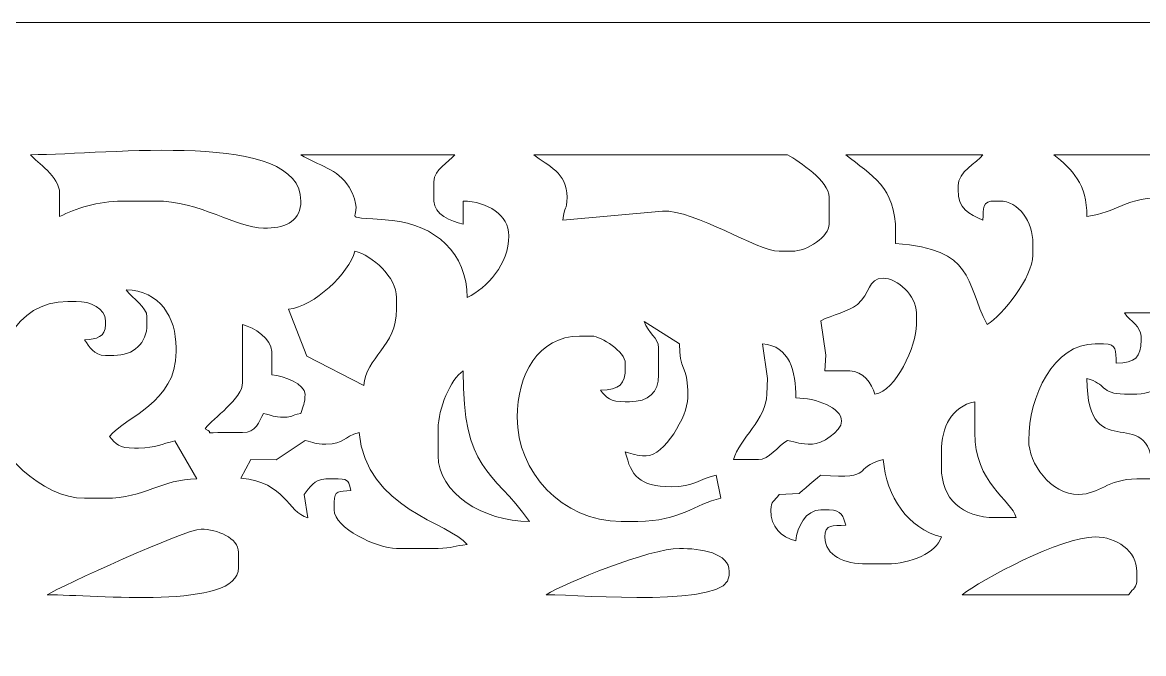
# Model space of a CAD drawing. Header units: millimetres. Extents: x -350 to -130, y -110 to 238.
# Drawn here: x -225.7 to -165.7, y 15.2 to 49 of the extents above; entities that cross this region are included whole.
import ezdxf

# ---------------------------------------------------------------- set-up
doc = ezdxf.new("R2010")
doc.units = ezdxf.units.MM
doc.header["$MEASUREMENT"] = 0
doc.layers.add('layer 1', color=7, linetype='Continuous')

msp = doc.modelspace()

# ---------------------------------------------------------------- linework, layer by layer
at = {"layer": 'layer 1', "color": 250, "lineweight": 9}
msp.add_open_spline([(-341.75, 49), (-341.75, 49), (-138.25, 49), (-138.25, 49), (-138.25, 49), (-133.7125, 49), (-130, 45.4225), (-130, 41.05), (-130, 41.05), (-130, 41.05), (-130, -102.05), (-130, -102.05), (-130, -102.05), (-130, -106.4225), (-133.7125, -110), (-138.25, -110), (-138.25, -110), (-138.25, -110), (-341.75, -110), (-341.75, -110), (-341.75, -110), (-346.2875, -110), (-350, -106.4225), (-350, -102.05), (-350, -102.05), (-350, -102.05), (-350, 41.05), (-350, 41.05), (-350, 41.05), (-350, 45.4225), (-346.2875, 49), (-341.75, 49)], degree=3, knots=[0, 0, 0, 0, 0.1111111, 0.1111111, 0.1111111, 0.1111111, 0.2222222, 0.2222222, 0.2222222, 0.2222222, 0.3333333, 0.3333333, 0.3333333, 0.3333333, 0.4444444, 0.4444444, 0.4444444, 0.4444445, 0.5555556, 0.5555556, 0.5555556, 0.5555556, 0.6666667, 0.6666667, 0.6666667, 0.6666667, 0.7777778, 0.7777778, 0.7777778, 0.7777778, 1, 1, 1, 1], dxfattribs=at)
at = {"layer": 'layer 1', "lineweight": 9}
for points, knots in [([(-223.7151, 38.6104), (-222.8719, 39.0218), (-221.6573, 39.4373), (-220.3757, 39.4373), (-220.3757, 39.4373), (-220.3757, 39.4373), (-218.5946, 39.4373), (-218.5946, 39.4373), (-218.5946, 39.4373), (-216.2214, 39.4373), (-214.2257, 37.9903), (-212.8061, 37.9903), (-212.8061, 37.9903), (-212.8061, 37.9903), (-212.5835, 37.9903), (-212.5835, 37.9903), (-212.5835, 37.9903), (-211.5559, 37.9903), (-210.8024, 38.448), (-210.8024, 39.4373), (-210.8024, 39.4373), (-210.8024, 43.2768), (-221.0709, 41.9177), (-225.2736, 41.9177), (-225.2736, 41.9177), (-224.936, 41.4898), (-223.7151, 40.7575), (-223.7151, 39.8506), (-223.7151, 39.8506), (-223.7151, 39.8506), (-223.7151, 38.6104), (-223.7151, 38.6104)], [0, 0, 0, 0, 0.1111111, 0.1111111, 0.1111111, 0.1111111, 0.2222222, 0.2222222, 0.2222222, 0.2222222, 0.3333333, 0.3333333, 0.3333333, 0.3333333, 0.4444444, 0.4444444, 0.4444444, 0.4444445, 0.5555556, 0.5555556, 0.5555556, 0.5555556, 0.6666667, 0.6666667, 0.6666667, 0.6666667, 0.7777778, 0.7777778, 0.7777778, 0.7777778, 1, 1, 1, 1]), ([(-168.7247, 38.6104), (-167.0772, 38.8066), (-166.8474, 39.644), (-164.2721, 39.644), (-164.2721, 39.644), (-164.2721, 39.644), (-162.491, 39.644), (-162.491, 39.644), (-162.491, 39.644), (-159.6808, 39.644), (-155.0197, 35.5099), (-153.1404, 35.5099), (-153.1404, 35.5099), (-153.1404, 35.5099), (-152.6951, 35.5099), (-152.6951, 35.5099), (-152.6951, 35.5099), (-150.2649, 35.5099), (-148.6877, 37.1147), (-148.6877, 39.4373), (-148.6877, 39.4373), (-148.6877, 39.4373), (-148.6877, 39.644), (-148.6877, 39.644), (-148.6877, 39.644), (-148.6877, 43.009), (-154.6408, 41.9177), (-158.4836, 41.9177), (-158.4836, 41.9177), (-162.491, 41.9177), (-166.4984, 41.9177), (-170.5058, 41.9177), (-170.5058, 41.9177), (-169.508, 41.1125), (-168.7247, 40.3595), (-168.7247, 38.6104)], [0, 0, 0, 0, 0.1, 0.1, 0.1, 0.1, 0.2, 0.2, 0.2, 0.2, 0.3, 0.3, 0.3, 0.3, 0.4, 0.4, 0.4, 0.4, 0.5, 0.5, 0.5, 0.5, 0.6, 0.6, 0.6, 0.6, 0.7, 0.7, 0.7, 0.7, 0.8, 0.8, 0.8, 0.8, 1, 1, 1, 1]), ([(-202.1197, 38.197), (-202.779, 38.3396), (-203.6781, 38.7315), (-203.6781, 39.4373), (-203.6781, 39.4373), (-203.6781, 39.4373), (-203.6781, 40.4708), (-203.6781, 40.4708), (-203.6781, 40.4708), (-203.6781, 41.1385), (-202.8971, 41.4968), (-202.565, 41.9177), (-202.565, 41.9177), (-202.565, 41.9177), (-210.8024, 41.9177), (-210.8024, 41.9177), (-210.8024, 41.9177), (-209.8726, 41.3178), (-208.8156, 41.1847), (-208.2226, 40.1789), (-208.2226, 40.1789), (-207.0572, 38.2021), (-209.3348, 38.7031), (-205.9188, 38.3905), (-205.9188, 38.3905), (-203.6399, 38.1819), (-201.8971, 36.6262), (-201.8971, 34.2696), (-201.8971, 34.2696), (-200.8225, 34.7976), (-199.6708, 36.0479), (-199.6708, 37.5769), (-199.6708, 37.5769), (-199.6708, 38.69), (-200.8103, 39.4102), (-202.1197, 39.4373), (-202.1197, 39.4373), (-202.1197, 39.4373), (-202.1197, 38.197), (-202.1197, 38.197)], [0, 0, 0, 0, 0.0909091, 0.0909091, 0.0909091, 0.0909091, 0.1818182, 0.1818182, 0.1818182, 0.1818182, 0.2727273, 0.2727273, 0.2727273, 0.2727273, 0.3636364, 0.3636364, 0.3636364, 0.3636364, 0.4545455, 0.4545455, 0.4545455, 0.4545455, 0.5454545, 0.5454545, 0.5454545, 0.5454546, 0.6363636, 0.6363636, 0.6363636, 0.6363636, 0.7272727, 0.7272727, 0.7272727, 0.7272727, 0.8181818, 0.8181818, 0.8181818, 0.8181818, 1, 1, 1, 1]), ([(-191.4422, 38.8997), (-189.7168, 38.9765), (-186.376, 36.7501), (-185.1996, 36.7501), (-185.1996, 36.7501), (-185.1996, 36.7501), (-184.5317, 36.7501), (-184.5317, 36.7501), (-184.5317, 36.7501), (-183.6624, 36.7501), (-182.528, 37.5388), (-182.528, 38.197), (-182.528, 38.197), (-182.528, 38.197), (-182.528, 39.644), (-182.528, 39.644), (-182.528, 39.644), (-182.528, 40.5198), (-184.1202, 41.5234), (-184.7543, 41.9177), (-184.7543, 41.9177), (-184.7543, 41.9177), (-198.335, 41.9177), (-198.335, 41.9177), (-198.335, 41.9177), (-197.5718, 41.3018), (-196.5539, 40.9725), (-196.5539, 39.644), (-196.5539, 39.644), (-196.5539, 38.8654), (-196.7004, 39.2531), (-196.7767, 38.4046), (-196.7767, 38.4046), (-196.7767, 38.4046), (-191.4422, 38.8997), (-191.4422, 38.8997)], [0, 0, 0, 0, 0.1, 0.1, 0.1, 0.1, 0.2, 0.2, 0.2, 0.2, 0.3, 0.3, 0.3, 0.3, 0.4, 0.4, 0.4, 0.4, 0.5, 0.5, 0.5, 0.5, 0.6, 0.6, 0.6, 0.6, 0.7, 0.7, 0.7, 0.7, 0.8, 0.8, 0.8, 0.8, 1, 1, 1, 1]), ([(-174.2906, 38.4037), (-175.0366, 38.7702), (-175.6264, 38.9893), (-175.6264, 40.0573), (-175.6264, 40.0573), (-175.6264, 40.0573), (-175.6264, 40.2641), (-175.6264, 40.2641), (-175.6264, 40.2641), (-175.6264, 40.9873), (-174.6323, 41.4846), (-174.2906, 41.9177), (-174.2906, 41.9177), (-174.2906, 41.9177), (-181.6375, 41.9177), (-181.6375, 41.9177), (-181.6375, 41.9177), (-180.2479, 40.7963), (-178.9659, 40.2072), (-178.9659, 37.7836), (-178.9659, 37.7836), (-178.9659, 37.7836), (-178.9659, 37.1635), (-178.9659, 37.1635), (-178.9659, 37.1635), (-174.7303, 36.8362), (-175.2858, 35.1792), (-174.0679, 32.8227), (-174.0679, 32.8227), (-173.2507, 33.3308), (-171.619, 35.357), (-171.619, 36.5434), (-171.619, 36.5434), (-171.619, 36.5434), (-171.619, 37.1635), (-171.619, 37.1635), (-171.619, 37.1635), (-171.619, 38.3244), (-172.3735, 39.4373), (-173.4, 39.4373), (-173.4, 39.4373), (-173.4, 39.4373), (-173.6227, 39.4373), (-173.6227, 39.4373), (-173.6227, 39.4373), (-174.3631, 39.4373), (-174.2747, 39.0661), (-174.2906, 38.4037)], [0, 0, 0, 0, 0.0769231, 0.0769231, 0.0769231, 0.0769231, 0.1538462, 0.1538462, 0.1538462, 0.1538462, 0.2307692, 0.2307692, 0.2307692, 0.2307692, 0.3076923, 0.3076923, 0.3076923, 0.3076923, 0.3846154, 0.3846154, 0.3846154, 0.3846154, 0.4615385, 0.4615385, 0.4615385, 0.4615385, 0.5384615, 0.5384615, 0.5384615, 0.5384615, 0.6153846, 0.6153846, 0.6153846, 0.6153846, 0.6923077, 0.6923077, 0.6923077, 0.6923077, 0.7692308, 0.7692308, 0.7692308, 0.7692308, 0.8461538, 0.8461538, 0.8461538, 0.8461539, 1, 1, 1, 1]), ([(-207.4398, 29.5541), (-207.3224, 31.0833), (-205.6818, 31.6363), (-205.6818, 33.6495), (-205.6818, 33.6495), (-205.6818, 33.6495), (-205.6818, 34.2696), (-205.6818, 34.2696), (-205.6818, 34.2696), (-205.6818, 35.3654), (-206.978, 36.5195), (-207.9082, 36.7501), (-207.9082, 36.7501), (-208.2386, 35.6013), (-210.0793, 33.757), (-211.4704, 33.6495), (-211.4704, 33.6495), (-211.4704, 33.6495), (-210.4825, 31.1248), (-210.4825, 31.1248), (-210.4825, 31.1248), (-210.4825, 31.1248), (-207.4398, 29.5541), (-207.4398, 29.5541)], [0, 0, 0, 0, 0.1428571, 0.1428571, 0.1428571, 0.1428572, 0.2857143, 0.2857143, 0.2857143, 0.2857143, 0.4285714, 0.4285714, 0.4285714, 0.4285714, 0.5714286, 0.5714286, 0.5714286, 0.5714286, 0.7142857, 0.7142857, 0.7142857, 0.7142857, 1, 1, 1, 1]), ([(-180.079, 29.1021), (-178.9523, 29.2362), (-177.8527, 31.6823), (-177.8527, 32.8227), (-177.8527, 32.8227), (-177.8527, 32.8227), (-177.8527, 33.4428), (-177.8527, 33.4428), (-177.8527, 33.4428), (-177.8527, 34.3773), (-178.8846, 35.3032), (-179.6338, 35.3032), (-179.6338, 35.3032), (-180.469, 35.3032), (-180.303, 34.4772), (-181.016, 33.8993), (-181.016, 33.8993), (-181.4994, 33.5075), (-182.3561, 33.3326), (-182.9733, 33.0294), (-182.9733, 33.0294), (-182.9733, 33.0294), (-182.7012, 31.176), (-182.7012, 31.176), (-182.7012, 31.176), (-182.7012, 31.176), (-182.7506, 30.3423), (-182.7506, 30.3423), (-182.7506, 30.3423), (-182.7506, 30.3423), (-181.4148, 30.3423), (-181.4148, 30.3423), (-181.4148, 30.3423), (-180.7045, 30.3423), (-180.2374, 29.6527), (-180.079, 29.1021)], [0, 0, 0, 0, 0.1, 0.1, 0.1, 0.1, 0.2, 0.2, 0.2, 0.2, 0.3, 0.3, 0.3, 0.3, 0.4, 0.4, 0.4, 0.4, 0.5, 0.5, 0.5, 0.5, 0.6, 0.6, 0.6, 0.6, 0.7, 0.7, 0.7, 0.7, 0.8, 0.8, 0.8, 0.8, 1, 1, 1, 1]), ([(-221.2662, 31.1691), (-221.895, 31.1691), (-222.1251, 31.6434), (-222.3794, 31.9959), (-222.3794, 31.9959), (-221.7153, 32.0472), (-221.2662, 32.1445), (-221.2662, 32.8227), (-221.2662, 32.8227), (-221.2662, 32.8227), (-221.2662, 33.0294), (-221.2662, 33.0294), (-221.2662, 33.0294), (-221.2662, 33.6976), (-222.0744, 34.063), (-222.8246, 34.063), (-222.8246, 34.063), (-222.8246, 34.063), (-223.2699, 34.063), (-223.2699, 34.063), (-223.2699, 34.063), (-226.1448, 34.063), (-227.2773, 31.1654), (-227.2773, 28.482), (-227.2773, 28.482), (-227.2773, 28.482), (-227.2773, 27.8618), (-227.2773, 27.8618), (-227.2773, 27.8618), (-227.2773, 26.0356), (-224.6478, 23.5211), (-222.3794, 23.5211), (-222.3794, 23.5211), (-222.3794, 23.5211), (-221.2662, 23.5211), (-221.2662, 23.5211), (-221.2662, 23.5211), (-219.1486, 23.5211), (-218.2657, 24.5546), (-216.3683, 24.5546), (-216.3683, 24.5546), (-216.3683, 24.5546), (-217.5459, 26.5883), (-217.5459, 26.5883), (-217.5459, 26.5883), (-218.2783, 26.4493), (-218.5275, 26.2082), (-219.4852, 26.2082), (-219.4852, 26.2082), (-219.4852, 26.2082), (-219.7077, 26.2082), (-219.7077, 26.2082), (-219.7077, 26.2082), (-220.5325, 26.2082), (-220.7134, 26.4099), (-221.0436, 26.8283), (-221.0436, 26.8283), (-220.1775, 27.9257), (-217.4815, 28.5805), (-217.4815, 31.3758), (-217.4815, 31.3758), (-217.4815, 31.3758), (-217.4815, 31.5825), (-217.4815, 31.5825), (-217.4815, 31.5825), (-217.4815, 33.2203), (-218.3576, 34.6459), (-220.153, 34.6831), (-220.153, 34.6831), (-219.7967, 34.1889), (-219.0399, 33.7622), (-219.0399, 33.2361), (-219.0399, 33.2361), (-219.0399, 33.2361), (-219.0399, 32.8227), (-219.0399, 32.8227), (-219.0399, 32.8227), (-219.0399, 31.8229), (-219.744, 31.1691), (-220.8209, 31.1691), (-220.8209, 31.1691), (-220.8209, 31.1691), (-221.2662, 31.1691), (-221.2662, 31.1691)], [0, 0, 0, 0, 0.0454545, 0.0454545, 0.0454545, 0.0454546, 0.0909091, 0.0909091, 0.0909091, 0.0909091, 0.1363636, 0.1363636, 0.1363636, 0.1363636, 0.1818182, 0.1818182, 0.1818182, 0.1818182, 0.2272727, 0.2272727, 0.2272727, 0.2272727, 0.2727273, 0.2727273, 0.2727273, 0.2727273, 0.3181818, 0.3181818, 0.3181818, 0.3181818, 0.3636364, 0.3636364, 0.3636364, 0.3636364, 0.4090909, 0.4090909, 0.4090909, 0.4090909, 0.4545455, 0.4545455, 0.4545455, 0.4545455, 0.5, 0.5, 0.5, 0.5, 0.5454545, 0.5454545, 0.5454545, 0.5454546, 0.5909091, 0.5909091, 0.5909091, 0.5909091, 0.6363636, 0.6363636, 0.6363636, 0.6363636, 0.6818182, 0.6818182, 0.6818182, 0.6818182, 0.7272727, 0.7272727, 0.7272727, 0.7272727, 0.7727273, 0.7727273, 0.7727273, 0.7727273, 0.8181818, 0.8181818, 0.8181818, 0.8181818, 0.8636364, 0.8636364, 0.8636364, 0.8636364, 0.9090909, 0.9090909, 0.9090909, 0.9090909, 1, 1, 1, 1]), ([(-165.1626, 24.5546), (-165.1626, 29.0956), (-168.7247, 24.9249), (-168.7247, 29.9289), (-168.7247, 29.9289), (-167.6881, 29.6719), (-167.9992, 29.1021), (-166.721, 29.1021), (-166.721, 29.1021), (-166.721, 29.1021), (-166.0531, 29.1021), (-166.0531, 29.1021), (-166.0531, 29.1021), (-164.8526, 29.1021), (-164.0495, 30.1243), (-164.0495, 31.1691), (-164.0495, 31.1691), (-164.0495, 31.1691), (-164.0495, 31.5825), (-164.0495, 31.5825), (-164.0495, 31.5825), (-164.0495, 32.7692), (-164.6632, 32.4804), (-164.94, 33.4428), (-164.94, 33.4428), (-164.94, 33.4428), (-166.721, 33.4428), (-166.721, 33.4428), (-166.721, 33.4428), (-166.3872, 32.9799), (-165.8305, 32.7166), (-165.8305, 32.2026), (-165.8305, 32.2026), (-165.8305, 32.2026), (-165.8305, 31.9959), (-165.8305, 31.9959), (-165.8305, 31.9959), (-165.8305, 31.0508), (-166.1197, 30.7774), (-167.1663, 30.7557), (-167.1663, 30.7557), (-167.1822, 31.4181), (-167.0937, 31.7892), (-167.8342, 31.7892), (-167.8342, 31.7892), (-167.8342, 31.7892), (-168.2795, 31.7892), (-168.2795, 31.7892), (-168.2795, 31.7892), (-170.5137, 31.7892), (-171.8416, 28.989), (-171.8416, 26.6216), (-171.8416, 26.6216), (-171.8416, 25.3944), (-170.6947, 23.7278), (-169.17, 23.7278), (-169.17, 23.7278), (-168.0355, 23.7278), (-167.6629, 24.5546), (-166.0531, 24.5546), (-166.0531, 24.5546), (-166.0531, 24.5546), (-165.1626, 24.5546), (-165.1626, 24.5546)], [0, 0, 0, 0, 0.0588235, 0.0588235, 0.0588235, 0.0588235, 0.1176471, 0.1176471, 0.1176471, 0.1176471, 0.1764706, 0.1764706, 0.1764706, 0.1764706, 0.2352941, 0.2352941, 0.2352941, 0.2352941, 0.2941176, 0.2941176, 0.2941176, 0.2941177, 0.3529412, 0.3529412, 0.3529412, 0.3529412, 0.4117647, 0.4117647, 0.4117647, 0.4117647, 0.4705882, 0.4705882, 0.4705882, 0.4705882, 0.5294118, 0.5294118, 0.5294118, 0.5294118, 0.5882353, 0.5882353, 0.5882353, 0.5882353, 0.6470588, 0.6470588, 0.6470588, 0.6470588, 0.7058824, 0.7058824, 0.7058824, 0.7058824, 0.7647059, 0.7647059, 0.7647059, 0.7647059, 0.8235294, 0.8235294, 0.8235294, 0.8235294, 0.8823529, 0.8823529, 0.8823529, 0.882353, 1, 1, 1, 1]), ([(-212.3609, 31.3758), (-212.3609, 32.0594), (-213.2982, 32.6687), (-213.9193, 32.8227), (-213.9193, 32.8227), (-213.9193, 32.8227), (-213.9193, 29.7222), (-213.9193, 29.7222), (-213.9193, 29.7222), (-213.9193, 28.843), (-215.4987, 27.83), (-215.923, 27.2417), (-215.923, 27.2417), (-215.3361, 26.9716), (-216.1063, 27.035), (-215.2551, 27.035), (-215.2551, 27.035), (-215.2551, 27.035), (-213.9193, 27.035), (-213.9193, 27.035), (-213.9193, 27.035), (-213.1941, 27.035), (-213.0608, 27.6216), (-212.8061, 28.0685), (-212.8061, 28.0685), (-212.3068, 27.9605), (-212.2942, 27.8618), (-211.6929, 27.8618), (-211.6929, 27.8618), (-211.2221, 27.8618), (-211.3994, 27.9358), (-210.8024, 28.0685), (-210.8024, 28.0685), (-210.6861, 28.5321), (-210.5798, 28.5438), (-210.5798, 29.1021), (-210.5798, 29.1021), (-210.5798, 29.6227), (-211.6984, 30.0844), (-212.3609, 30.1356), (-212.3609, 30.1356), (-212.3609, 30.1356), (-212.3609, 31.3758), (-212.3609, 31.3758)], [0, 0, 0, 0, 0.0833333, 0.0833333, 0.0833333, 0.0833333, 0.1666667, 0.1666667, 0.1666667, 0.1666667, 0.25, 0.25, 0.25, 0.25, 0.3333333, 0.3333333, 0.3333333, 0.3333333, 0.4166667, 0.4166667, 0.4166667, 0.4166667, 0.5, 0.5, 0.5, 0.5, 0.5833333, 0.5833333, 0.5833333, 0.5833333, 0.6666667, 0.6666667, 0.6666667, 0.6666667, 0.75, 0.75, 0.75, 0.75, 0.8333333, 0.8333333, 0.8333333, 0.8333333, 1, 1, 1, 1]), ([(-193.437, 28.6886), (-194.2617, 28.6886), (-194.4426, 28.8904), (-194.7728, 29.3088), (-194.7728, 29.3088), (-193.7262, 29.3304), (-193.437, 29.6039), (-193.437, 30.549), (-193.437, 30.549), (-193.437, 30.549), (-193.437, 30.7557), (-193.437, 30.7557), (-193.437, 30.7557), (-193.437, 31.3464), (-194.719, 32.2026), (-195.2181, 32.2026), (-195.2181, 32.2026), (-195.2181, 32.2026), (-195.886, 32.2026), (-195.886, 32.2026), (-195.886, 32.2026), (-198.0989, 32.2026), (-199.2255, 30.1143), (-199.2255, 27.8618), (-199.2255, 27.8618), (-199.2255, 24.9385), (-196.8365, 22.2808), (-193.6597, 22.2808), (-193.6597, 22.2808), (-193.6597, 22.2808), (-192.7691, 22.2808), (-192.7691, 22.2808), (-192.7691, 22.2808), (-190.4997, 22.2808), (-189.7426, 23.2126), (-188.3165, 23.5211), (-188.3165, 23.5211), (-188.3165, 23.5211), (-188.5728, 24.7544), (-188.5728, 24.7544), (-188.5728, 24.7544), (-189.499, 24.5536), (-189.7587, 24.1412), (-190.9881, 24.1412), (-190.9881, 24.1412), (-192.7072, 24.1412), (-193.1157, 24.721), (-193.437, 26.0015), (-193.437, 26.0015), (-192.9378, 25.8935), (-192.9252, 25.7948), (-192.3239, 25.7948), (-192.3239, 25.7948), (-191.3506, 25.7948), (-190.0975, 27.9066), (-190.0975, 28.8953), (-190.0975, 28.8953), (-190.0975, 28.8953), (-190.0975, 29.3088), (-190.0975, 29.3088), (-190.0975, 29.3088), (-190.0975, 30.4764), (-190.5428, 30.4394), (-190.5428, 31.7892), (-190.5428, 31.7892), (-190.5428, 31.7892), (-192.4258, 32.9931), (-192.4258, 32.9931), (-192.4258, 32.9931), (-192.2126, 32.3598), (-191.656, 32.0965), (-191.656, 31.5825), (-191.656, 31.5825), (-191.656, 31.5825), (-191.656, 30.1356), (-191.656, 30.1356), (-191.656, 30.1356), (-191.656, 29.1706), (-192.1751, 28.6886), (-193.2144, 28.6886), (-193.2144, 28.6886), (-193.2144, 28.6886), (-193.437, 28.6886), (-193.437, 28.6886)], [0, 0, 0, 0, 0.0454545, 0.0454545, 0.0454545, 0.0454546, 0.0909091, 0.0909091, 0.0909091, 0.0909091, 0.1363636, 0.1363636, 0.1363636, 0.1363636, 0.1818182, 0.1818182, 0.1818182, 0.1818182, 0.2272727, 0.2272727, 0.2272727, 0.2272727, 0.2727273, 0.2727273, 0.2727273, 0.2727273, 0.3181818, 0.3181818, 0.3181818, 0.3181818, 0.3636364, 0.3636364, 0.3636364, 0.3636364, 0.4090909, 0.4090909, 0.4090909, 0.4090909, 0.4545455, 0.4545455, 0.4545455, 0.4545455, 0.5, 0.5, 0.5, 0.5, 0.5454545, 0.5454545, 0.5454545, 0.5454546, 0.5909091, 0.5909091, 0.5909091, 0.5909091, 0.6363636, 0.6363636, 0.6363636, 0.6363636, 0.6818182, 0.6818182, 0.6818182, 0.6818182, 0.7272727, 0.7272727, 0.7272727, 0.7272727, 0.7727273, 0.7727273, 0.7727273, 0.7727273, 0.8181818, 0.8181818, 0.8181818, 0.8181818, 0.8636364, 0.8636364, 0.8636364, 0.8636364, 0.9090909, 0.9090909, 0.9090909, 0.9090909, 1, 1, 1, 1]), ([(-186.0901, 31.7892), (-186.0901, 31.7892), (-185.8181, 29.9358), (-185.8181, 29.9358), (-185.8181, 29.9358), (-185.8181, 29.9358), (-185.8675, 29.1021), (-185.8675, 29.1021), (-185.8675, 29.1021), (-185.8675, 27.7563), (-187.3261, 26.7096), (-187.6486, 25.5881), (-187.6486, 25.5881), (-187.6486, 25.5881), (-186.3128, 25.5881), (-186.3128, 25.5881), (-186.3128, 25.5881), (-185.7461, 25.5881), (-185.2865, 26.2908), (-184.7543, 26.6216), (-184.7543, 26.6216), (-184.2329, 26.5088), (-184.0966, 26.4149), (-183.4185, 26.4149), (-183.4185, 26.4149), (-182.9639, 26.4149), (-181.8601, 27.0846), (-181.8601, 27.6552), (-181.8601, 27.6552), (-181.8601, 28.3657), (-183.2147, 28.8953), (-184.3091, 28.8953), (-184.3091, 28.8953), (-184.3091, 30.3275), (-184.6384, 31.6771), (-186.0901, 31.7892)], [0, 0, 0, 0, 0.1, 0.1, 0.1, 0.1, 0.2, 0.2, 0.2, 0.2, 0.3, 0.3, 0.3, 0.3, 0.4, 0.4, 0.4, 0.4, 0.5, 0.5, 0.5, 0.5, 0.6, 0.6, 0.6, 0.6, 0.7, 0.7, 0.7, 0.7, 0.8, 0.8, 0.8, 0.8, 1, 1, 1, 1]), ([(-198.5576, 22.2808), (-200.5969, 25.1083), (-202.1197, 24.9585), (-202.1197, 30.3423), (-202.1197, 30.3423), (-202.7837, 29.8906), (-203.4555, 28.3227), (-203.4555, 27.2417), (-203.4555, 27.2417), (-203.4555, 27.2417), (-203.4555, 25.7948), (-203.4555, 25.7948), (-203.4555, 25.7948), (-203.4555, 23.8148), (-201.0697, 22.2808), (-198.5576, 22.2808)], [0, 0, 0, 0, 0.2, 0.2, 0.2, 0.2, 0.4, 0.4, 0.4, 0.4, 0.6, 0.6, 0.6, 0.6, 1, 1, 1, 1]), ([(-172.5095, 22.4875), (-172.7829, 23.4383), (-174.7358, 24.3452), (-174.7358, 27.035), (-174.7358, 27.035), (-174.7358, 27.035), (-174.7358, 28.6886), (-174.7358, 28.6886), (-174.7358, 28.6886), (-175.9639, 28.423), (-176.5169, 27.3597), (-176.5169, 26.0015), (-176.5169, 26.0015), (-176.5169, 26.0015), (-176.5169, 25.1747), (-176.5169, 25.1747), (-176.5169, 25.1747), (-176.5169, 23.4988), (-175.4277, 22.4875), (-173.6227, 22.4875), (-173.6227, 22.4875), (-173.6227, 22.4875), (-172.5095, 22.4875), (-172.5095, 22.4875)], [0, 0, 0, 0, 0.1428571, 0.1428571, 0.1428571, 0.1428572, 0.2857143, 0.2857143, 0.2857143, 0.2857143, 0.4285714, 0.4285714, 0.4285714, 0.4285714, 0.5714286, 0.5714286, 0.5714286, 0.5714286, 0.7142857, 0.7142857, 0.7142857, 0.7142857, 1, 1, 1, 1]), ([(-208.1308, 23.9345), (-208.7593, 23.8859), (-209.0214, 23.9393), (-209.0214, 23.3143), (-209.0214, 23.3143), (-209.0214, 23.3143), (-209.0214, 22.901), (-209.0214, 22.901), (-209.0214, 22.901), (-209.0214, 21.9248), (-206.7321, 20.8339), (-205.6818, 20.8339), (-205.6818, 20.8339), (-205.6818, 20.8339), (-203.4555, 20.8339), (-203.4555, 20.8339), (-203.4555, 20.8339), (-202.688, 20.8339), (-202.5935, 20.9868), (-201.8971, 21.0406), (-201.8971, 21.0406), (-202.8219, 22.2126), (-207.3185, 22.9398), (-207.6855, 27.035), (-207.6855, 27.035), (-208.5768, 26.8141), (-208.4146, 26.4149), (-209.4666, 26.4149), (-209.4666, 26.4149), (-210.068, 26.4149), (-210.0805, 26.5136), (-210.5798, 26.6216), (-210.5798, 26.6216), (-210.5798, 26.6216), (-212.129, 25.5773), (-212.129, 25.5773), (-212.129, 25.5773), (-212.129, 25.5773), (-213.4741, 25.5881), (-213.4741, 25.5881), (-213.4741, 25.5881), (-213.4741, 25.5881), (-214.0191, 24.5983), (-214.0191, 24.5983), (-214.0191, 24.5983), (-211.6082, 24.376), (-211.5356, 22.7797), (-210.4327, 22.4773), (-210.4327, 22.4773), (-210.4327, 22.4773), (-210.6293, 23.721), (-210.6293, 23.721), (-210.6293, 23.721), (-210.3256, 24.0803), (-210.0954, 24.5546), (-209.4666, 24.5546), (-209.4666, 24.5546), (-209.4666, 24.5546), (-208.7987, 24.5546), (-208.7987, 24.5546), (-208.7987, 24.5546), (-208.1828, 24.5546), (-208.2633, 24.3951), (-208.1308, 23.9345)], [0, 0, 0, 0, 0.0588235, 0.0588235, 0.0588235, 0.0588235, 0.1176471, 0.1176471, 0.1176471, 0.1176471, 0.1764706, 0.1764706, 0.1764706, 0.1764706, 0.2352941, 0.2352941, 0.2352941, 0.2352941, 0.2941176, 0.2941176, 0.2941176, 0.2941177, 0.3529412, 0.3529412, 0.3529412, 0.3529412, 0.4117647, 0.4117647, 0.4117647, 0.4117647, 0.4705882, 0.4705882, 0.4705882, 0.4705882, 0.5294118, 0.5294118, 0.5294118, 0.5294118, 0.5882353, 0.5882353, 0.5882353, 0.5882353, 0.6470588, 0.6470588, 0.6470588, 0.6470588, 0.7058824, 0.7058824, 0.7058824, 0.7058824, 0.7647059, 0.7647059, 0.7647059, 0.7647059, 0.8235294, 0.8235294, 0.8235294, 0.8235294, 0.8823529, 0.8823529, 0.8823529, 0.882353, 1, 1, 1, 1]), ([(-176.5169, 21.454), (-178.3062, 21.8976), (-179.4553, 23.5968), (-179.6338, 25.5881), (-179.6338, 25.5881), (-181.4006, 25.1501), (-179.9237, 24.5257), (-182.9733, 24.7613), (-182.9733, 24.7613), (-182.9733, 24.7613), (-184.1371, 23.7748), (-184.1371, 23.7748), (-184.1371, 23.7748), (-184.1371, 23.7748), (-185.1996, 23.7278), (-185.1996, 23.7278), (-185.1996, 23.7278), (-185.4687, 23.3547), (-185.6449, 23.3644), (-185.6449, 22.901), (-185.6449, 22.901), (-185.6449, 21.9685), (-185.1146, 21.447), (-184.3091, 21.2473), (-184.3091, 21.2473), (-184.2416, 22.0002), (-183.7715, 22.901), (-182.9733, 22.901), (-182.9733, 22.901), (-182.9733, 22.901), (-182.528, 22.901), (-182.528, 22.901), (-182.528, 22.901), (-181.8515, 22.901), (-181.7721, 22.5424), (-181.6375, 22.0742), (-181.6375, 22.0742), (-182.3509, 22.0594), (-182.7506, 22.1415), (-182.7506, 21.454), (-182.7506, 21.454), (-182.7506, 20.4223), (-181.6897, 20.0071), (-180.5243, 20.0071), (-180.5243, 20.0071), (-180.5243, 20.0071), (-179.4111, 20.0071), (-179.4111, 20.0071), (-179.4111, 20.0071), (-178.2016, 20.0071), (-176.7663, 20.5868), (-176.5169, 21.454)], [0, 0, 0, 0, 0.0714286, 0.0714286, 0.0714286, 0.0714286, 0.1428571, 0.1428571, 0.1428571, 0.1428572, 0.2142857, 0.2142857, 0.2142857, 0.2142857, 0.2857143, 0.2857143, 0.2857143, 0.2857143, 0.3571429, 0.3571429, 0.3571429, 0.3571429, 0.4285714, 0.4285714, 0.4285714, 0.4285714, 0.5, 0.5, 0.5, 0.5, 0.5714286, 0.5714286, 0.5714286, 0.5714286, 0.6428571, 0.6428571, 0.6428571, 0.6428572, 0.7142857, 0.7142857, 0.7142857, 0.7142857, 0.7857143, 0.7857143, 0.7857143, 0.7857143, 0.8571429, 0.8571429, 0.8571429, 0.8571429, 1, 1, 1, 1]), ([(-224.3831, 18.3535), (-221.7733, 18.3535), (-214.1419, 17.5279), (-214.1419, 19.8004), (-214.1419, 19.8004), (-214.1419, 19.8004), (-214.1419, 20.6272), (-214.1419, 20.6272), (-214.1419, 20.6272), (-214.1419, 21.3918), (-215.281, 21.8674), (-216.1456, 21.8674), (-216.1456, 21.8674), (-216.9652, 21.8674), (-223.7023, 18.7926), (-224.3831, 18.3535)], [0, 0, 0, 0, 0.2, 0.2, 0.2, 0.2, 0.4, 0.4, 0.4, 0.4, 0.6, 0.6, 0.6, 0.6, 1, 1, 1, 1]), ([(-166.0531, 19.5937), (-166.0531, 19.5937), (-166.0531, 19.1803), (-166.0531, 19.1803), (-166.0531, 19.1803), (-166.0531, 18.7168), (-166.2293, 18.7265), (-166.4984, 18.3535), (-166.4984, 18.3535), (-166.4984, 18.3535), (-175.4037, 18.3535), (-175.4037, 18.3535), (-175.4037, 18.3535), (-174.4142, 19.1521), (-170.0907, 21.454), (-168.2795, 21.454), (-168.2795, 21.454), (-167.1541, 21.454), (-166.0531, 20.7083), (-166.0531, 19.5937)], [0, 0, 0, 0, 0.3333333, 0.3333333, 0.3333333, 0.3333333, 0.5, 0.5, 0.5, 0.5, 0.6666667, 0.6666667, 0.6666667, 0.6666667, 0.8333333, 0.8333333, 0.8333333, 0.8333333, 1, 1, 1, 1]), ([(-187.8712, 19.5937), (-187.8712, 20.5995), (-189.3975, 20.8339), (-190.5428, 20.8339), (-190.5428, 20.8339), (-192.1011, 20.8339), (-196.6694, 18.9971), (-197.6671, 18.3535), (-197.6671, 18.3535), (-195.5681, 18.3535), (-187.8712, 17.6365), (-187.8712, 19.387), (-187.8712, 19.387), (-187.8712, 19.387), (-187.8712, 19.5937), (-187.8712, 19.5937)], [0, 0, 0, 0, 0.2, 0.2, 0.2, 0.2, 0.4, 0.4, 0.4, 0.4, 0.6, 0.6, 0.6, 0.6, 1, 1, 1, 1])]:
    msp.add_open_spline(points, degree=3, knots=knots, dxfattribs=at)

doc.saveas('drawing.dxf')
